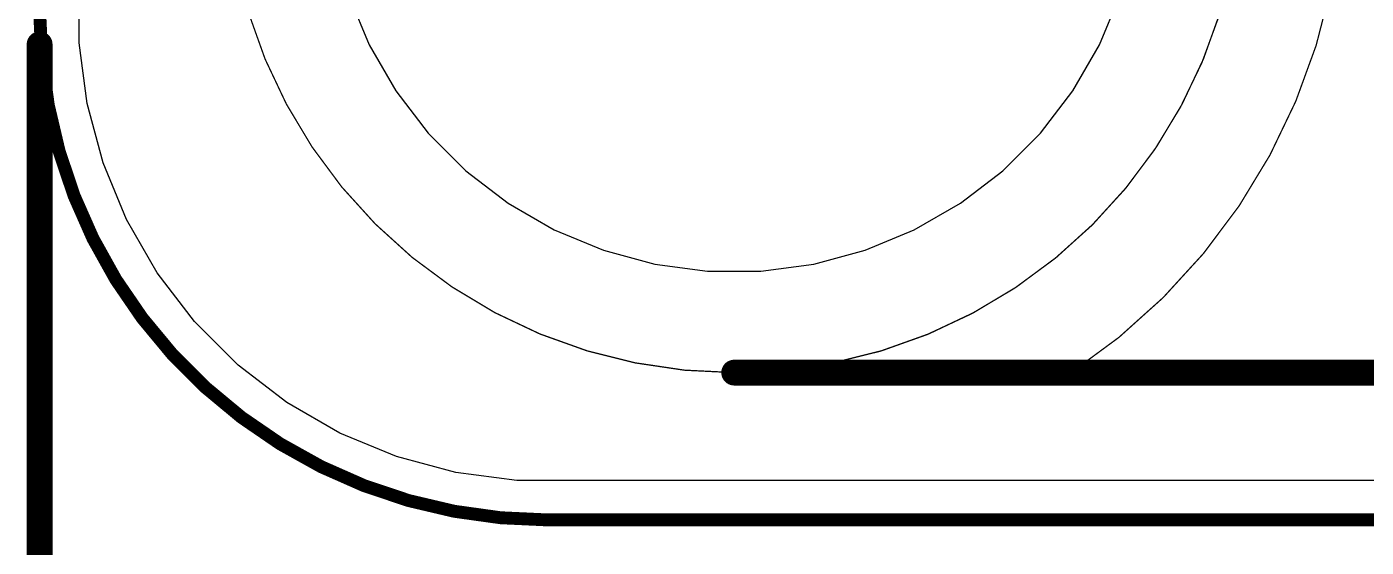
# Model space of a CAD drawing. Header units: inches. Extents: x -7 to 348, y -14 to 159.
# Drawn here: x -6.97 to 6.22, y -6.72 to -1.6 of the extents above; entities that cross this region are included whole.
import ezdxf

# ---------------------------------------------------------------- set-up
doc = ezdxf.new("R2010")
doc.units = ezdxf.units.IN
for name, color, linetype in [('Board Outline', 216, 'Continuous'), ('Bottom Layer', 5, 'Continuous'), ('Dimension', 6, 'Continuous'), ('Fabrication', 76, 'Continuous'), ('Multi-Layer', 9, 'Continuous'), ('Top Layer', 1, 'Continuous'), ('Top Overlay', 2, 'Continuous')]:
    doc.layers.add(name, color=color, linetype=linetype)

msp = doc.modelspace()

# ---------------------------------------------------------------- linework, layer by layer
at = {"layer": 'Board Outline'}
for points in [[(-1.839, -6.45, 0.127, 0.127, -0.414214), (-6.839, -1.45, 0.127, 0.127, 0)], [(-1.839, -6.45, 0.127, 0.127, -0.414214), (-6.839, -1.45, 0.127, 0.127, 0)], [(-1.839, -6.45, 0.127, 0.127, -0.414214), (-6.839, -1.45, 0.127, 0.127, 0)], [(-1.839, -6.45, 0.127, 0.127, -0.414214), (-6.839, -1.45, 0.127, 0.127, 0)], [(-1.839, -6.45, 0.127, 0.127, 0), (73.161, -6.45, 0.127, 0.127, 0)], [(-1.839, -6.45, 0.127, 0.127, 0), (73.161, -6.45, 0.127, 0.127, 0)], [(-1.839, -6.45, 0.127, 0.127, 0), (73.161, -6.45, 0.127, 0.127, 0)], [(-1.839, -6.45, 0.127, 0.127, 0), (73.161, -6.45, 0.127, 0.127, 0)]]:
    msp.add_lwpolyline(points, format="xyseb", dxfattribs=at)
msp.add_lwpolyline([(-1.871, -6.45, 0.0635, 0.0635, 1), (-1.807, -6.45, 0.0635, 0.0635, 1)], format="xyseb", close=True, dxfattribs=at)
msp.add_lwpolyline([(-1.871, -6.45, 0.0635, 0.0635, 1), (-1.807, -6.45, 0.0635, 0.0635, 1)], format="xyseb", close=True, dxfattribs=at)
msp.add_lwpolyline([(-1.871, -6.45, 0.0635, 0.0635, 1), (-1.807, -6.45, 0.0635, 0.0635, 1)], format="xyseb", close=True, dxfattribs=at)
msp.add_lwpolyline([(-1.871, -6.45, 0.0635, 0.0635, 1), (-1.807, -6.45, 0.0635, 0.0635, 1)], format="xyseb", close=True, dxfattribs=at)
msp.add_lwpolyline([(-1.871, -6.45, 0.0635, 0.0635, 1), (-1.807, -6.45, 0.0635, 0.0635, 1)], format="xyseb", close=True, dxfattribs=at)
msp.add_lwpolyline([(-1.871, -6.45, 0.0635, 0.0635, 1), (-1.807, -6.45, 0.0635, 0.0635, 1)], format="xyseb", close=True, dxfattribs=at)
msp.add_lwpolyline([(-1.871, -6.45, 0.0635, 0.0635, 1), (-1.807, -6.45, 0.0635, 0.0635, 1)], format="xyseb", close=True, dxfattribs=at)
msp.add_lwpolyline([(-1.871, -6.45, 0.0635, 0.0635, 1), (-1.807, -6.45, 0.0635, 0.0635, 1)], format="xyseb", close=True, dxfattribs=at)
at = {"layer": 'Bottom Layer'}
for p, q in [((-3.796, -1.289), (-3.595, -1.773)), ((3.595, -1.773), (3.796, -1.289)), ((-6.451, -1.752), (-6.451, -1.45)), ((-6.372, -2.352), (-6.451, -1.752)), ((-3.595, -1.773), (-3.333, -2.227)), ((3.333, -2.227), (3.595, -1.773)), ((-3.333, -2.227), (-3.014, -2.643)), ((3.014, -2.643), (3.333, -2.227)), ((-6.215, -2.936), (-6.372, -2.352)), ((-3.014, -2.643), (-2.643, -3.014)), ((2.643, -3.014), (3.014, -2.643)), ((-5.984, -3.494), (-6.215, -2.936)), ((-2.643, -3.014), (-2.227, -3.333)), ((2.227, -3.333), (2.643, -3.014)), ((-2.227, -3.333), (-1.773, -3.595)), ((1.773, -3.595), (2.227, -3.333)), ((-5.682, -4.018), (-5.984, -3.494)), ((-1.773, -3.595), (-1.289, -3.796)), ((1.289, -3.796), (1.773, -3.595)), ((-1.289, -3.796), (-0.782, -3.932)), ((0.782, -3.932), (1.289, -3.796)), ((-0.782, -3.932), (-0.262, -4)), ((0.262, -4), (0.782, -3.932)), ((-5.314, -4.497), (-5.682, -4.018)), ((-0.262, -4), (0.262, -4)), ((-4.886, -4.925), (-5.314, -4.497)), ((-4.407, -5.293), (-4.886, -4.925)), ((-3.883, -5.595), (-4.407, -5.293)), ((-3.325, -5.826), (-3.883, -5.595)), ((-2.741, -5.983), (-3.325, -5.826)), ((-2.141, -6.062), (-2.741, -5.983)), ((73.463, -6.062), (-2.141, -6.062))]:
    msp.add_line(p, q, dxfattribs=at)
at = {"layer": 'Dimension'}
msp.add_lwpolyline([(-6.839, -13.538, 0.254, 0.254, 0), (-6.839, -1.768, 0.254, 0.254, 0)], format="xyseb", dxfattribs=at)
msp.add_lwpolyline([(-6.903, -1.768, 0.127, 0.127, 1), (-6.776, -1.768, 0.127, 0.127, 1)], format="xyseb", close=True, dxfattribs=at)
at = {"layer": 'Fabrication'}
for points in [[(-3.245, 5.047, 0.0127, 0.0127, -0.992827), (3.316, -5, 0.0127, 0.0127, 0)], [(-3.245, 5.047, 0.0127, 0.0127, -0.992827), (3.316, -5, 0.0127, 0.0127, 0)], [(-4.564, 2.042, 0.0127, 0.0127, -1.839785), (0, -5, 0.0127, 0.0127, 0)], [(-4.564, 2.042, 0.0127, 0.0127, -1.839785), (0, -5, 0.0127, 0.0127, 0)], [(0, -5, 0.0127, 0.0127, -0.414213), (-5, 0, 0.0127, 0.0127, 0)], [(0, -5, 0.0127, 0.0127, -0.414213), (-5, 0, 0.0127, 0.0127, 0)], [(0, -5, 0.0127, 0.0127, 0), (3.316, -5, 0.0127, 0.0127, 0)], [(0, -5, 0.0127, 0.0127, 0), (3.316, -5, 0.0127, 0.0127, 0)]]:
    msp.add_lwpolyline(points, format="xyseb", dxfattribs=at)
for points in [[(5, 0, 0.0127, 0.0127, 1), (-5, 0, 0.0127, 0.0127, 1)], [(5, 0, 0.0127, 0.0127, 1), (-5, 0, 0.0127, 0.0127, 1)], [(-0.003, -5, 0.00635, 0.00635, 1), (0.003, -5, 0.00635, 0.00635, 1)], [(-0.003, -5, 0.00635, 0.00635, 1), (0.003, -5, 0.00635, 0.00635, 1)], [(-0.003, -5, 0.00635, 0.00635, 1), (0.003, -5, 0.00635, 0.00635, 1)], [(-0.003, -5, 0.00635, 0.00635, 1), (0.003, -5, 0.00635, 0.00635, 1)], [(-0.003, -5, 0.00635, 0.00635, 1), (0.003, -5, 0.00635, 0.00635, 1)], [(-0.003, -5, 0.00635, 0.00635, 1), (0.003, -5, 0.00635, 0.00635, 1)], [(3.313, -5, 0.00635, 0.00635, 1), (3.32, -5, 0.00635, 0.00635, 1)], [(3.313, -5, 0.00635, 0.00635, 1), (3.32, -5, 0.00635, 0.00635, 1)], [(3.313, -5, 0.00635, 0.00635, 1), (3.32, -5, 0.00635, 0.00635, 1)], [(3.313, -5, 0.00635, 0.00635, 1), (3.32, -5, 0.00635, 0.00635, 1)]]:
    msp.add_lwpolyline(points, format="xyseb", close=True, dxfattribs=at)
at = {"layer": 'Multi-Layer'}
for p, q in [((-3.796, -1.289), (-3.595, -1.773)), ((3.595, -1.773), (3.796, -1.289)), ((-3.595, -1.773), (-3.333, -2.227)), ((3.333, -2.227), (3.595, -1.773)), ((-3.333, -2.227), (-3.014, -2.643)), ((3.014, -2.643), (3.333, -2.227)), ((-3.014, -2.643), (-2.643, -3.014)), ((2.643, -3.014), (3.014, -2.643)), ((-2.643, -3.014), (-2.227, -3.333)), ((2.227, -3.333), (2.643, -3.014)), ((-2.227, -3.333), (-1.773, -3.595)), ((1.773, -3.595), (2.227, -3.333)), ((-1.773, -3.595), (-1.289, -3.796)), ((1.289, -3.796), (1.773, -3.595)), ((-1.289, -3.796), (-0.782, -3.932)), ((0.782, -3.932), (1.289, -3.796)), ((-0.782, -3.932), (-0.262, -4)), ((0.262, -4), (0.782, -3.932)), ((-0.262, -4), (0, -4)), ((0, -4), (0.262, -4))]:
    msp.add_line(p, q, dxfattribs=at)
at = {"layer": 'Top Layer'}
for p, q in [((-3.796, -1.289), (-3.595, -1.773)), ((3.595, -1.773), (3.796, -1.289)), ((-6.451, -1.752), (-6.451, -1.45)), ((-6.372, -2.352), (-6.451, -1.752)), ((-3.595, -1.773), (-3.333, -2.227)), ((3.333, -2.227), (3.595, -1.773)), ((-3.333, -2.227), (-3.014, -2.643)), ((3.014, -2.643), (3.333, -2.227)), ((-6.215, -2.936), (-6.372, -2.352)), ((-3.014, -2.643), (-2.643, -3.014)), ((2.643, -3.014), (3.014, -2.643)), ((-5.984, -3.494), (-6.215, -2.936)), ((-2.643, -3.014), (-2.227, -3.333)), ((2.227, -3.333), (2.643, -3.014)), ((-2.227, -3.333), (-1.773, -3.595)), ((1.773, -3.595), (2.227, -3.333)), ((-5.682, -4.018), (-5.984, -3.494)), ((-1.773, -3.595), (-1.289, -3.796)), ((1.289, -3.796), (1.773, -3.595)), ((-1.289, -3.796), (-0.782, -3.932)), ((0.782, -3.932), (1.289, -3.796)), ((-0.782, -3.932), (-0.262, -4)), ((0.262, -4), (0.782, -3.932)), ((-5.314, -4.497), (-5.682, -4.018)), ((-0.262, -4), (0.262, -4)), ((-4.886, -4.925), (-5.314, -4.497)), ((-4.407, -5.293), (-4.886, -4.925)), ((-3.883, -5.595), (-4.407, -5.293)), ((-3.325, -5.826), (-3.883, -5.595)), ((-2.741, -5.983), (-3.325, -5.826)), ((-2.141, -6.062), (-2.741, -5.983)), ((29.272, -6.062), (-2.141, -6.062))]:
    msp.add_line(p, q, dxfattribs=at)
at = {"layer": 'Top Overlay'}
msp.add_lwpolyline([(0, -5, 0.254, 0.254, 0), (71.646, -5, 0.254, 0.254, 0)], format="xyseb", dxfattribs=at)
msp.add_lwpolyline([(-0.064, -5, 0.127, 0.127, 1), (0.063, -5, 0.127, 0.127, 1)], format="xyseb", close=True, dxfattribs=at)

doc.saveas('drawing.dxf')
